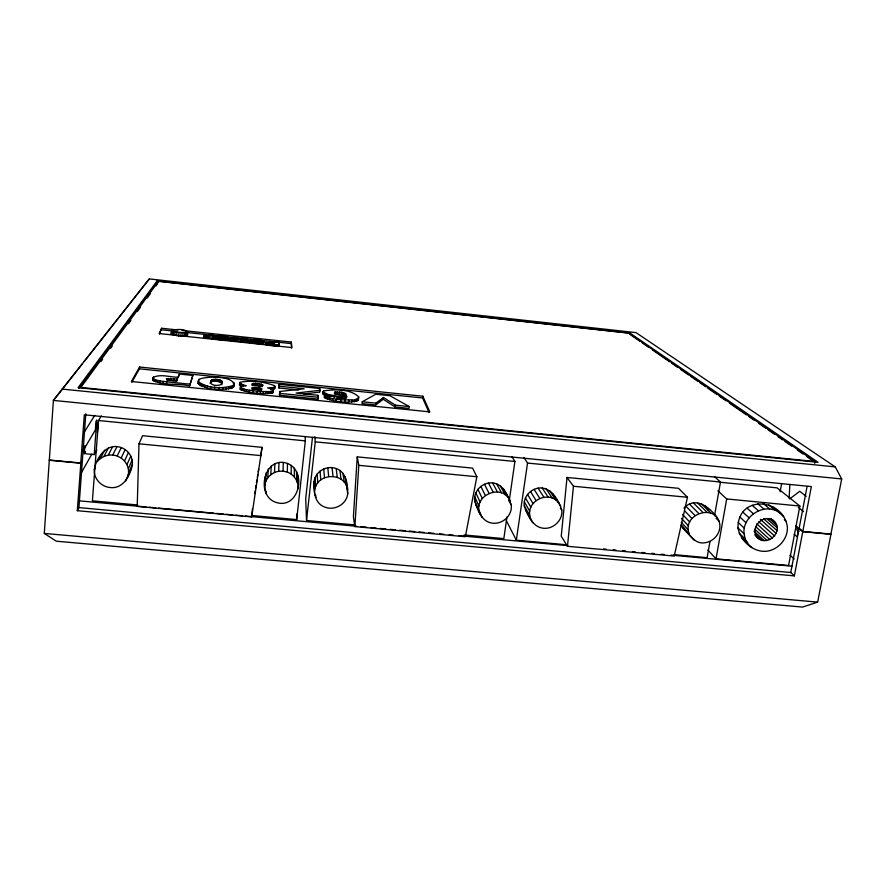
<?xml version="1.0" encoding="UTF-8"?>
<svg xmlns="http://www.w3.org/2000/svg" width="886" height="886" viewBox="0 0 886 886"><rect width="100%" height="100%" fill="white"/><g stroke="black" fill="none" stroke-linecap="round" stroke-linejoin="round"><path stroke-width="1.33" d="M474.708 500.811C473.334 490.844 482.815 481.829 492.638 482.914C503.58 484.077 508.165 496.049 511.255 504.987C512.584 515.143 502.938 524.268 492.926 523.205C481.663 522.242 477.476 510.015 474.708 500.811L482.194 517.568M510.192 501.055C502.561 482.316 471.762 495.728 480.09 514.09M789.847 484.542L789.127 498.43M298.05 488.751C298.792 481.541 294.108 474.553 287.363 472.094L287.452 463.456C264.56 455.05 255.024 494.798 275.435 502.196C298.704 510.713 307.819 471.186 287.452 463.456M524.268 505.851C522.995 495.916 532.431 486.968 542.232 488.02C552.919 489.515 558.701 500.889 561.779 510.126C562.998 520.248 553.396 529.307 543.417 528.266C532.32 527.081 527.591 514.855 524.268 505.851L529.695 515.287L530.736 519.196M529.695 515.287C527.38 500.069 549.265 490.368 558.712 502.727M187.489 335.462C189.095 327.554 176.414 329.503 171.685 330.19L171.131 333.723M187.367 335.074L187.433 331.519M287.363 472.094L283.088 471.13L283.276 462.503M187.057 335.783L187.555 331.885M138.991 443.808L137.219 506.404L251.69 516.892L262.046 447.352L142.58 435.713L138.991 443.808L261.359 455.659M186.093 336.027L186.204 332.416L187.134 332.184M264.67 485.606C265.49 478.318 271.559 472.426 278.702 471.274L278.99 462.636M198.076 383.428L198.896 379.441C205.076 375.941 237.669 375.155 233.505 387.138C223.006 391.047 207.102 390.405 198.076 383.428L198.896 379.441M198.276 380.515L198.242 381.589C207.302 388.533 223.172 389.187 233.682 385.299M327.288 394.303L337.189 396.175L346.703 396.263L345.318 398.013L343.447 398.29L339.349 397.969L336.381 396.762L324.42 395.854L324.21 397.67C334.432 401.967 346.991 403.584 357.722 400.671L358.675 396.828C350.025 388.633 334.576 389.342 323.456 390.925L323.168 394.17L327.089 396.12L327.288 394.303L323.047 391.712M298.648 390.017L278.891 387.99L279.156 384.325L319.658 388.489L319.835 390.316L296.101 393.063L318.008 395.3L317.985 399.11L279.5 395.189L279.566 393.34M279.156 384.325L279.079 386.196L304.108 388.766L279.766 391.512L279.688 393.34L318.185 397.271M358.42 399.763L358.675 396.828M689.308 533.881C680.98 513.747 717.339 502.273 719.853 524.922C720.539 533.416 713.839 541.28 705.555 542.653C693.317 545.167 688.632 531.622 681.268 525.132M184.665 336.171L184.809 332.549L186.204 332.416M274.494 472.493L274.881 463.832M737.96 527.934C737.684 494.986 782.748 497.567 787.355 526.683C788.141 538.411 778.883 549.209 767.442 551.125C753.687 553.119 740.308 541.003 737.96 527.934L744.03 533.749L745.237 539.053L747.839 543.749L751.649 547.515M274.173 342.627L265.612 342.594L268.513 343.702L268.347 345.252L278.802 346.415L279.09 342.14L274.239 341.619L274.084 343.159L270.363 343.081L274.084 343.779L274.239 341.619M744.03 533.749C742.18 515.785 765.094 501.753 779.824 512.828M270.762 474.719L271.227 466.003M754.905 534.867C765.404 551.059 788.119 529.263 771.329 518.963M182.859 336.204L183.07 332.582L184.809 332.549M267.749 477.787L268.292 469.004M266.077 493.812L266.243 491.198M357.246 456.866L353.403 516.804L354.865 526.583L465.338 536.717L476.845 476.746L472.581 468.107L357.246 456.866L358.808 465.327L354.865 526.583M265.678 481.508L266.265 472.637M264.814 489.803L265.335 482.05M799.172 528.344L802.849 531.445L830.968 534.103L817.645 602.115L802.561 607.076L56.261 541.202L44.3 533.427L53.393 400.406L149.302 278.924L635.96 332.604L835.243 466.889L841.7 478.949L830.846 534.336L802.716 531.666L799.05 528.565M49.262 460.255L80.737 463.245L84.325 414.803L811.354 486.58L794.343 575.878L77.315 510.701L80.847 463.001L49.372 460.022M77.315 510.701L78.932 507.6L85.809 413.762M84.879 445.724L84.27 453.92L85.565 451.716M180.822 336.126L181.087 332.516L183.07 332.582M83.705 450.52L85.765 453.798L94.204 454.607L96.84 419.975L96.009 421.337L95.345 430.031L82.664 451.417M97.382 432.623L98.158 422.345M101.292 415.922L98.534 420.529L92.399 500.834L137.64 504.987M131.859 382.265L139.434 368.831L139.589 367.037L422.832 396.219L429.81 411.879L131.383 381.501L139.589 367.037M157.099 280.962L78.079 387.68L818.077 462.315L629.99 333.081L157.099 280.962L156.988 282.224L78.754 388.533M158.384 282.59L158.494 281.327L628.916 333.169L815.054 461.517L814.71 463.334M166.812 380.36L177.189 380.814L177.355 378.975L166.391 378.854L169.403 380.127L176.558 380.936L179.36 374.058L192.849 375.442L189.571 386.019C177.953 382.863 163.378 386.307 152.713 380.05L152.935 377.569C160.399 373.515 170.012 377.336 178.064 377.214M153.156 380.659L153.499 376.971M154.098 381.246L154.253 379.385L152.935 377.569M155.548 381.8L155.703 379.939L154.253 379.385M159.535 334.044L161.606 328.263L177.986 330.002M157.509 382.331L157.675 380.471L155.703 379.939M160.001 382.818L160.156 380.958L157.675 380.471M163.002 383.261L163.157 381.401L160.156 380.958M166.524 383.671L166.679 381.811L163.157 381.401M168.152 380.172L168.307 378.333M170.433 380.194L170.599 378.355M173.833 380.471L173.999 378.632M179.194 375.863L179.36 374.058M189.571 386.019L192.849 375.442M178.662 335.949L178.994 332.339L173.545 331.353L171.685 330.19M198.674 384.535L198.841 382.697M208.487 338.197L203.559 337.61L203.691 336.049L208.199 335.816L208.996 334.686L213.404 335.152L212.629 338.629L208.487 338.197L208.742 336.326L203.691 336.049M200.059 385.631L200.225 383.782M204.644 337.81L204.788 336.248M201.177 386.141L201.344 384.291M205.663 337.943L205.807 336.381M206.527 338.009L206.671 336.459M202.695 386.673L202.861 384.823M207.258 338.031L207.402 336.47M207.922 337.987L208.066 336.425M208.852 336.237L208.996 334.686M204.688 387.215L204.854 385.366M207.235 387.747L207.413 385.886M212.629 338.629L213.404 335.152M210.303 383.483L210.923 380.648C213.903 378.466 219.473 378.843 222.087 381.478L221.434 384.291C218.288 386.108 212.95 385.842 210.425 383.162L210.923 380.648M215.309 338.319L215.22 336.148L224.036 337.09L215.553 335.894C214.866 341.143 224.645 339.991 228.311 339.294C228.2 334.31 219.374 336.215 215.553 335.894M210.491 388.256L210.658 386.396M215.121 338.153L215.22 336.148M210.757 382.475L211.61 379.983M215.597 338.485L215.265 336.602M211.433 381.8L212.396 381.401L212.562 379.596M216.45 338.795L216.594 337.234L215.741 336.935M212.396 381.401L213.659 381.19L213.825 379.385M217.668 339.083L217.812 337.522L216.594 337.234M218.432 339.216L218.576 337.666L217.812 337.522M214.578 388.721L214.755 386.872M213.659 381.19L215.187 381.146L215.353 379.341M219.329 339.36L219.473 337.799L218.576 337.666M221.932 384.745L221.024 382.309L216.915 381.268L217.092 379.452M221.533 339.626L221.677 338.064L219.473 337.799M218.222 381.434L218.388 379.629M222.984 339.759L223.128 338.208L228.466 337.743M219.34 381.667L219.506 379.861M251.69 516.892L252.466 508.63M218.986 389.109L219.152 387.26M220.271 381.955L220.448 380.149M224.28 339.836L224.424 338.286M221.024 382.309L221.19 380.493M225.409 339.87L225.565 338.319M221.578 382.741L221.744 380.925M221.91 383.295L222.087 381.478M226.395 339.847L226.539 338.297M227.193 339.77L227.337 338.219M222.818 389.297L222.995 387.448M227.78 339.659L227.923 338.109M228.145 339.493L228.322 337.422M235.311 338.208L235.167 339.759L233.029 340.8L228.787 340.346L228.931 338.795L233.638 337.311L237.537 337.721L239.597 339.128L242.077 338.208L245.987 338.618L249.874 341.01L249.719 342.561L245.466 342.118L243.86 340.689L244.015 339.139L241.446 340.124L237.459 339.692L235.311 338.208L233.173 339.238L228.931 338.795M226.074 389.297L226.251 387.448M233.029 340.8L233.173 339.238M228.743 389.109L228.92 387.26M230.869 388.699L231.047 386.861M232.453 388.035L232.63 386.207M243.86 340.689L241.291 341.675L237.315 341.254L237.459 339.692M233.694 382.22L233.505 387.138M234.015 385.986L234.17 383.173M241.291 341.675L241.446 340.124M239.552 382.83L243.174 384.978L242.997 386.805L239.685 385.332L240.04 382.231C251.303 380.16 263.895 381.667 274.56 385.676L274.793 388.278L272.943 389.419L273.132 387.603L274.981 386.473M239.685 385.332L239.862 383.516M273.132 387.603L267.583 387.891L272.999 389.718L272.866 392.753C262.212 394.491 250.262 393.395 240.261 389.364L240.782 386.462L246.208 385.698L243.174 384.978M240.261 389.364L240.261 387.005M240.892 386.063L241.07 384.247M245.466 342.118L245.621 340.567L244.015 339.139M245.832 340.158L245.987 338.618M240.97 389.906L241.158 388.068L240.438 387.525M242.221 390.46L242.41 388.611L241.158 388.068M244.027 391.014L244.204 389.175L242.41 388.611M250.716 341.675C251.48 337.555 263.873 338.984 263.829 343.059C260.65 344.145 251.89 343.857 251.214 341.309M250.771 341.874L251.015 339.925M251.004 342.085L250.871 340.135M246.386 391.568L246.574 389.718L244.204 389.175M251.425 342.295L251.159 340.534M252.012 342.505L251.569 340.745M252.975 342.76L253.13 341.21L252.167 340.955M254.149 342.993L254.304 341.442L253.13 341.21M249.354 392.088L249.542 390.25L246.574 389.718M255.301 341.918L255.456 340.379C261.625 339.471 258.191 343.115 255.456 340.379M567.029 477.454L561.237 536.229L567.472 546.297L674.213 556.076L687.481 497.279L678.532 488.319L567.029 477.454L573.463 486.248L567.472 546.297M255.556 343.203L255.932 340.268M256.486 341.786L256.641 340.246M252.333 387.669L252.156 389.497L256.674 389.342L261.459 390.46L261.647 388.633L260.606 388.19L253.385 387.448L251.945 388.035L254.836 389.331L260.484 389.685L261.569 389.463L261.647 388.633M257.161 343.403L257.505 340.313M251.978 385.499L253.318 385.2L253.496 383.405L255.356 383.306L261.348 384.203L262.987 385.321L261.215 386.13L255.102 385.775L251.657 384.17L253.496 383.405M252.909 392.587L253.097 390.737L249.542 390.25M253.208 389.275L253.385 387.448M258.59 343.535L258.756 341.985L263.984 341.509M254.769 389.22L254.946 387.392M253.318 385.2L255.179 385.111L255.356 383.306M259.875 343.613L260.03 342.062M261.005 343.635L261.16 342.096M256.674 389.342L256.862 387.525M262.61 384.757L262.422 386.562L257.228 385.233L257.405 383.428M261.979 343.613L262.134 342.062M257.062 393.052L257.25 391.213L253.097 390.737M262.777 343.535L262.932 341.996M263.341 343.425L263.496 341.874M258.79 389.63L258.978 387.813M259.332 385.532L259.509 383.738M263.696 343.259L263.884 341.265M260.429 390.017L260.606 388.19M260.262 393.351L260.451 391.501L270.396 391.59L273.409 390.405M261.16 386.008L261.348 384.203M267.605 343.535L267.45 345.086L266.143 344.732L265.612 342.594M265.512 344.344L265.722 342.417M265.745 344.543L266.01 342.273M266.143 344.732L266.298 343.181M266.708 344.909L266.863 343.358M263.131 393.528L263.319 391.69M269.422 345.407L269.588 343.857L268.513 343.702M265.678 393.617L265.866 391.767M270.673 345.551L270.95 342.926M271.581 344.488L271.736 342.937L274.128 343.17M272.777 344.588L272.932 343.048M267.893 393.594L268.081 391.745M270.208 393.428L270.396 391.59M270.651 389.674L270.839 387.858M271.858 393.151L272.046 391.313M272.866 392.753L273.054 390.925M274.56 385.676L274.793 388.278M274.317 388.954L274.505 387.149M278.802 346.415L278.957 344.864L269.588 343.857M278.935 343.668L279.09 342.14M278.891 387.99L279.079 386.196M279.5 395.189L279.766 391.512M291.56 348.032L291.295 342.062L182.084 330.445M152.713 380.05L152.78 379.407M251.447 515.442L296.699 519.595L305.327 440.863L305.161 436.997M176.558 335.683L176.956 332.073M312.47 437.352L305.714 498.508L306.523 520.492L354.478 524.9M318.008 395.3L317.985 399.11M319.658 388.489L319.636 392.099L303.82 393.96M319.636 392.099L319.835 390.316M306.523 520.492L315.261 441.837L314.895 436.676M323.456 390.925L322.847 393.517M323.168 394.17L323.368 392.376M323.977 394.824L324.176 393.019M325.284 395.477L325.483 393.672M325.572 398.478L325.771 396.662L324.42 395.854M327.388 399.221L327.599 397.393L325.771 396.662M329.249 396.718L329.448 394.901M329.703 399.885L329.902 398.058L327.599 397.393M332.516 400.494L332.726 398.656L329.902 398.058M334.631 392.199L334.432 393.993L341.73 394.015L345.684 395.854L345.883 394.06L341.93 392.232L334.631 392.199L334.853 393.517L338.042 394.624L344.41 394.99L345.883 394.06M334.199 397.659L334.399 395.843M335.539 393.65L335.75 391.867M336.115 401.048L336.326 399.221L332.726 398.656M337.256 393.55L337.466 391.767M339.382 393.672L339.582 391.889M336.99 397.991L339.781 398.224L339.991 396.407M340.8 401.591L341.01 399.763L354.566 399.985L358.631 397.958M341.73 394.015L341.93 392.232M339.781 398.224L342.206 398.301L342.406 396.496M343.724 394.525L343.923 392.742M342.206 398.301L344.388 398.257L344.599 396.441M345.119 395.156L345.33 393.362M344.964 401.945L345.175 400.107M346.703 396.263L346.492 398.069L344.388 398.257M348.608 402.1L348.818 400.262M351.742 402.056L351.952 400.228M354.345 401.812L354.566 399.985M356.371 401.358L356.582 399.542M357.722 400.671L357.933 398.866M409.277 406.574L389.851 395.699L375.753 394.248L362.241 401.768L362.02 403.595L375.664 404.991L383.25 399.265L383.461 397.482L395.3 405.146L409.277 406.574L409.044 408.391L395.067 406.962L383.25 399.265M375.664 404.991L375.885 403.163L383.461 397.482M395.067 406.962L395.3 405.146M174.642 335.329L175.096 331.741M429.034 412.499L422.611 397.969L422.832 396.219M173.047 334.941L173.545 331.353M506.947 516.959L503.846 538.61L464.109 534.956M509.273 500.723L514.899 461.484L511.986 456.777M567.106 544.824L516.328 540.161L527.535 463.057L523.892 457.464M171.884 334.52L172.416 330.954L161.474 329.802M171.231 334.1L171.784 330.556M254.747 493.646L255.179 490.922M255.6 488.197L256.032 485.473M256.464 482.748L256.896 480.024M257.328 477.31L257.748 474.586M258.18 471.861L258.612 469.137M260.971 454.164L262.046 447.352M629.802 334.277L629.99 333.081M709.985 541.457L707.117 557.671L674.168 554.647M714.515 515.796L720.484 482.028L714.404 476.624M719.41 482.183L777.066 487.854L799.87 506.039L788.562 565.478L716.021 558.822L726.697 498.951L717.859 490.855M780.101 491.808L781.607 483.745M797.345 527.126L796.824 529.828L798.873 531.578M794.343 575.878L790.755 572.489L807.068 486.503M94.293 469.702C96.231 457.265 107.051 442.269 121.26 447.607C129.445 450.42 134.628 459.956 131.516 468.24C128.835 478.019 121.814 489.006 110.185 487.544C101.325 486.791 93.628 478.772 94.293 469.702L95.455 467.52M99.365 458.959L99.819 456.921M127.684 477.078L128.603 472.936L132.424 464.186M297.22 482.405L297.774 475.649M314.076 481.685C315.15 471.496 326.768 464.928 336.182 468.55C346.548 472.172 347.7 484.454 347.722 493.845C346.57 504.212 334.764 510.857 325.162 507.224C314.386 503.669 313.633 491.243 314.076 481.685L314.729 494.897M314.63 490.722C316.069 472.67 345.252 471.562 347.644 489.67M125.657 480.832L129.533 471.906M128.603 472.936L128.37 468.672L132.191 460.011M128.37 468.672L126.975 464.585L130.829 456.013M161.606 328.263L159.192 333.535L291.837 347.589L291.295 342.062M126.975 464.585L124.527 460.953L128.448 452.469M124.527 460.953L121.183 458.018L125.181 449.59M97.227 461.761C101.735 455.714 110.13 453.532 117.173 455.991L121.26 447.607M112.766 455.016L116.963 446.644M108.269 455.149L112.577 446.777M103.983 456.379L108.402 447.984M100.218 458.638L104.714 450.188M130.032 470.987L131.516 468.24M94.204 454.607L96.796 449.933M81.091 473.235L91.9 454.031M80.737 463.245L82.453 460.233M83.76 432.977L94.713 415.379M100.971 361.577L102.588 359.351M110.672 348.231L112.3 346.005M128.47 323.755L130.895 320.411M137.363 311.518L140.597 307.065M147.065 298.161L150.299 293.709M155.958 285.923L157.575 283.697M158.494 281.327L80.903 387.426L815.054 461.517M149.302 278.924L84.225 361.444M82.509 363.603L53.393 400.406L841.7 478.949M239.375 384.635L239.862 384.037M683.948 508.132C694.978 495.905 709.83 507.146 717.051 517.645M789.67 498.918L799.715 491.298L806.227 496.315M171.618 333.014C173.213 335.971 183.878 336.824 187.012 334.642M223.925 337.444L219.584 336.979L223.925 337.444L223.35 337.644M265.567 343.956L266.309 343.713M208.321 337.245L203.559 337.61M223.194 339.194L223.781 338.984L220.038 338.906M228.787 340.346L231.135 339.593M278.702 471.274L283.088 471.13M255.179 385.111L257.228 385.233M215.187 381.146L216.915 381.268M178.994 332.339L181.087 332.516M44.3 533.427L817.645 602.115M257.25 391.213L260.451 391.501M78.632 500.778L146.135 506.969M148.892 507.224L155.781 507.855M158.539 508.11L213.637 513.16M216.394 513.415L223.283 514.046M226.03 514.301L232.918 514.932M235.676 515.176L242.565 515.807M245.322 516.062L356.903 526.295M361.034 526.672L366.538 527.181M370.68 527.558L376.185 528.067M380.315 528.444L385.831 528.953M389.962 529.33L395.466 529.839M399.608 530.216L405.112 530.725M409.243 531.102L414.759 531.6M418.89 531.988L424.394 532.486M428.536 532.863L434.04 533.372M439.556 533.881L443.687 534.258M449.191 534.767L453.322 535.144M458.837 535.642L567.66 545.632M603.477 548.91L606.234 549.165M613.123 549.796L615.881 550.051M622.758 550.682L625.516 550.937M632.405 551.568L635.162 551.823M642.051 552.454L644.809 552.698M651.686 553.329L654.444 553.584M661.333 554.215L664.09 554.47M670.979 555.101L792.195 566.22M78.932 507.6L790.755 572.489M221.677 338.064L223.128 338.208M258.756 341.985L254.304 341.442M726.697 498.951L799.87 506.039M358.808 465.327L476.845 476.746M573.463 486.248L687.481 497.279M98.534 420.529L305.327 440.863M315.261 441.837L514.899 461.484M527.535 463.057L720.484 482.028M62.009 389.076L835.243 466.889M166.679 381.811L189.748 384.159M362.241 401.768L375.885 403.163M139.434 368.831L422.611 397.969M187.4 332.56L221.522 336.193M224.258 336.481L291.14 343.58M208.631 336.636L212.773 337.079M245.621 340.567L249.874 341.01M271.548 343.491L274.084 343.779M336.326 399.221L341.01 399.763M257.173 342.871L255.234 342.384M117.173 455.991L121.183 458.018M747.839 542.819L741.726 537.813M773.389 520.758C762.724 512.418 747.751 530.094 758.903 538.599M247.77 341.365L249.719 342.561M630.932 335.063L639.991 341.32M642.25 342.882L649.039 347.578M652.439 349.926L669.417 361.665M671.688 363.227L677.347 367.136M680.747 369.484L688.666 374.966M690.936 376.528L697.725 381.224M699.984 382.785L705.655 386.695M707.914 388.256L716.973 394.514M719.233 396.086L726.033 400.782M729.422 403.13L746.411 414.858M748.67 416.42L754.329 420.341M758.859 423.464L765.648 428.159M767.918 429.721L774.707 434.417M778.107 436.765L782.637 439.888M784.896 441.461L791.696 446.156M797.356 450.066L803.015 453.975M806.404 456.323L812.074 460.233M235.167 339.759L237.315 341.254M798.231 507.357L803.547 511.621M783.623 516.638L773.268 507.29M768.561 504.699L775.062 510.203M784.287 519.75L786.192 521.356M795.672 526.029L798.696 528.61L797.123 536.872L794.111 534.247M763.223 503.447L769.657 508.941M757.608 503.636L763.965 509.129M771.208 519.107L775.35 522.707M769.413 518.786L776.668 525.132M752.114 505.241L758.405 510.768M766.899 518.753L777.277 527.868M763.654 518.797L777.122 530.725M760.365 519.351L776.214 533.505M747.12 508.165L753.333 513.725M758.837 521.799L774.63 536.03M756.744 523.814L772.47 538.112M742.955 512.208L749.113 517.823M790.024 555.201L794.221 559.022M755.603 526.528L769.879 539.629M754.861 529.219L767.032 540.471M739.921 517.07L746.034 522.751M754.041 531.19L764.12 540.571M755.337 534.313L761.351 539.939M738.215 522.441L744.295 528.189M739.157 533.173L745.237 539.053M681.002 525.265L685.011 530.171M701.335 503.713L710.771 512.994M716.076 518.232L718.956 521.068M704.758 505.574L708.734 510.502M697.481 502.816L706.829 512.075M693.439 502.949L702.698 512.219M689.496 504.101L698.666 513.404M685.919 506.205L695.012 515.541M684.756 510.978L691.977 518.498M682.597 514.489L689.773 522.075M681.412 518.354L688.555 526.007M707.892 550.04L716.021 558.822M681.256 522.319L688.389 530.038M682.264 527.491L694.037 540.028M555.312 498.01L560.76 506.205M549.752 490.833L555.777 499.925M560.417 508.055L561.779 510.126M546.208 488.928L552.155 497.998M542.232 488.02L548.091 497.057M538.09 488.153L543.86 497.201M534.092 489.327L539.762 498.397M530.481 491.453L536.063 500.568M475.771 504.655L477.842 508.066M527.524 494.388L533.04 503.58M525.287 509.683L532.807 522.662M552.62 493.568L554.625 496.98M525.42 497.932L530.88 507.202M272.81 391.534L273.22 392.243M524.313 501.841L529.739 511.2M503.148 488.496L508.099 497.567M508.752 500.38L511.255 504.987M500.236 485.738L505.12 494.753M496.647 483.834L501.454 492.804M492.638 482.914L497.356 491.874M488.485 483.047L493.103 492.007M506.305 520.591L516.328 540.161M484.454 484.221L488.983 493.214M480.843 486.359L485.284 495.396M477.897 489.305L482.272 498.408M475.804 492.86L480.123 502.041M474.719 496.791L479.016 506.061M314.176 485.772L314.973 488.374M505.197 491.918L505.895 494.488M346.791 487.355L347.722 493.845M345.163 476.768L346.448 485.672M342.971 473.29L344.2 482.117M339.914 470.488L341.066 479.26M336.182 468.55L337.256 477.277M332.051 467.609L333.025 476.325M327.798 467.742L328.673 476.458M323.711 468.927L324.486 477.676M320.067 471.086L320.754 479.891M317.122 474.088L317.742 482.948M315.084 477.698L315.649 486.647M315.704 494.942L315.87 497.578M265.291 476.646L265.379 479.381M346.337 480.677L346.415 484.764M296.555 471.717L296.688 480.544M296.622 514.101L296.699 519.595M294.318 468.218L294.396 476.967M291.217 465.405L291.217 474.088"/></g></svg>
